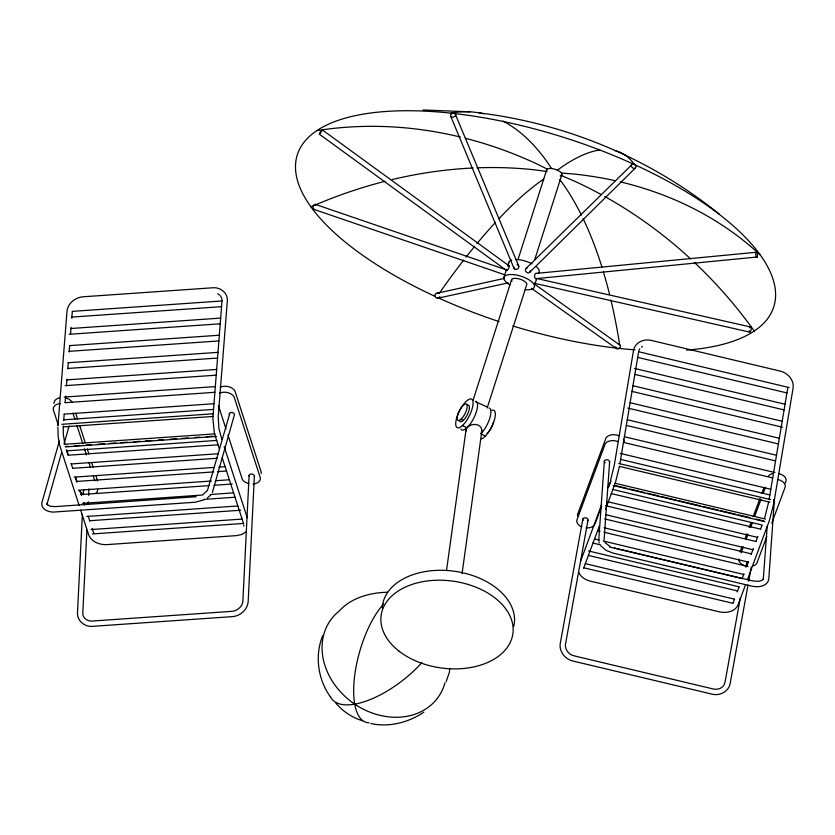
<?xml version="1.0" encoding="UTF-8"?>
<svg xmlns="http://www.w3.org/2000/svg" width="835" height="835" viewBox="0 0 835 835"><rect width="100%" height="100%" fill="white"/><g stroke="black" fill="none" stroke-linecap="round" stroke-linejoin="round"><path stroke-width="1.25" d="M57.876 427.196L58.158 436.538L59.64 445.107L79.106 505.321M82.383 514.214L77.488 612.66C76.872 620.749 84.846 627.21 92.622 626.344L232.297 616.637C240.25 616.126 247.671 609.571 248.172 601.451L254.393 476.138M83.343 494.79L83.604 489.613M86.913 530.194L82.811 612.775C82.216 617.618 87.205 621.553 92.341 621.031L231.733 611.356C237.401 611.084 242.818 606.085 242.87 601.033L249.101 475.533M88.197 504.392L88.322 501.814M88.646 495.364L88.959 488.903M63.283 425.892L63.303 434.252L64.806 443.844M598.747 540.068L604.342 461.442M604.07 540.057L609.644 461.734M767.188 526.363L763.284 579.25L763.545 578.728L761.896 580.419L758.577 581.306L753.233 581.014L614.424 547.979M774.327 500.927L768.743 579.396C767.261 586.598 758.107 587.496 752.147 586.222L613.078 553.114L606.116 550.348L600.783 545.829M57.98 425.537L66.998 311.288C67.781 303.251 75.463 297.302 83.229 296.78L212.57 287.793C220.064 286.875 228.143 292.981 227.339 300.913L218.227 416.686L218.916 428.616L221.797 439.241M63.7 420.704L64.212 414.223M65.13 402.564L65.641 396.082M66.466 385.707L66.977 379.226M67.792 368.851L68.303 362.369M69.128 352.005L69.639 345.523M70.557 333.854L71.069 327.372M71.789 318.302L72.301 311.82M222.026 300.663L212.862 418.21L214.303 432.843L219.438 449.157M449.721 668.605L449.376 672.311L446.172 681.631M446.537 570.326L466.16 428.908C469.52 423.011 481.513 422.364 481.889 430.724L462.047 573.728M506.636 270.008L506.699 270.498A2.641 0.929 -63.1 0 0 507.346 270.206A2.599 0.918 -63.1 0 0 508.765 268.16L509.152 266.96A2.735 0.96 -63.1 0 0 508.484 265.77L508.15 265.979M466.16 428.908L466.431 430.881M481.889 430.724L481.106 433.511A15.959 5.511 -63.3 0 0 489.801 418.189A15.959 5.511 -63.3 0 0 489.007 407.929M243.726 526.186L243.883 525.288M633.514 350.439L614.247 465.429L610.468 480.709M619.894 463.79L638.629 351.806M769.129 499.32L787.864 387.336M774.066 501.814L793.041 388.411C794.461 380.311 787.77 372.786 780.13 371.084L651.331 340.43C644.557 338.624 636.228 341.828 633.922 348.79M582.84 519.036L560.316 643.138C558.73 651.29 565.118 659.285 572.935 661.038L712.025 694.146C719.593 696.181 728.736 691.63 730.134 683.562L748.024 585.043M587.986 520.257L565.483 644.213C564.564 648.712 568.572 654.87 574.344 655.913L713.142 688.948C718.361 690.221 724.07 687.727 725.02 682.185L740.332 597.839M745.895 567.174L746.824 562.059M748.713 581.202L751.27 567.132M530.288 270.832L529.901 272.033A2.599 2.213 64.5 0 1 528.419 272.909A2.641 2.244 64.5 0 1 526.687 272.262L526.123 271.803A2.536 2.317 36.5 0 1 525.392 269.987L526.217 268.306L632.867 163.723A2.714 2.108 45.4 0 1 633.483 163.775M513.974 266.939L513.859 267.544A2.536 1.847 -45.3 0 0 514.464 268.933L514.955 269.162M619.393 466.661L615.489 482.317L605.605 509.131M768.638 502.179L764.536 518.389M773.784 503.401L769.4 520.497L747.409 579.72M536.456 279.527L536.613 278.483M59.327 441.151L42.074 501.971C39.976 509.527 49.641 512.878 55.58 511.928L195.244 502.232L204.074 499.81M61.55 452.695L47.063 504.037L47.031 503.453L47.313 504.872L47.094 504.33L50.069 506.219L55.246 506.626L196.152 496.721M64.024 443.98L68.971 426.528A2.839 1.868 7.9 0 0 69.086 426.069M212.393 492.441L234.343 415.047A2.839 1.868 7.9 0 0 233.748 413.221L232.589 412.615A2.588 1.701 7.9 0 0 230.001 412.803L207.487 490.354L203.249 494.299M493.579 422.26L490.896 428.679L488.318 432.206A9.258 3.194 -63.3 0 1 487.045 433.355M503.954 277.303L506.532 269.235M507.638 265.78L508.745 262.326M473.08 400.257L511.605 279.621M517.961 259.716L546.695 169.745M487.191 407.939L526.728 284.714A7.985 3.11 17.7 0 0 518.41 278.733A7.985 3.11 17.7 0 0 511.991 281.405M534.661 259.873L561.809 174.828M536.289 280.101L535.569 281.99M322.665 635.748C314.607 655.496 317.885 679.45 330.295 696.682M580.565 561.297L601.649 504.559M607.932 487.661L609.727 482.828M595.198 523.482L601.524 506.459M608.746 487.014L611.011 480.939M583.644 568.228L599.321 526.019M740.113 551.831L741.918 546.967M745.081 538.46L746.887 533.596M749.141 527.522L750.957 522.658M753.212 516.573L759.986 498.338M761.802 493.475L764.056 487.4M741.094 552.916L743.348 546.841M746.062 539.546L747.868 534.682M750.582 527.386L752.387 522.522M754.642 516.447L760.967 499.424M763.232 493.349L765.486 487.275M733.193 602.766L734.539 599.144M737.221 591.911L739.017 587.088M742.158 578.655L743.943 573.833M746.636 566.6L748.431 561.778M751.114 554.544L753.358 548.511M756.04 541.278L757.836 536.456M760.528 529.223L761.864 525.612M745.613 584.552L737.983 605.083C734.821 611.992 725.761 613.391 719.06 611.773L590.282 581.129C585.575 579.97 580.795 577.204 578.853 572.549M785.234 483.183L786.132 480.751A9.425 6.21 7.9 0 0 778.982 473.612M766.78 536.54L756.844 563.281A9.425 6.21 7.9 0 1 752.439 566.13M771.759 523.169L785.307 486.701A9.425 6.21 7.9 0 0 778.157 479.561M638.932 350.596L639.777 348.8M535.329 282.522L535.099 282.95A2.641 0.929 -63.1 0 1 534.744 283.201M757.366 256.992L535.653 278.681M68.971 426.528L68.24 427.269M210.754 495.04L207.33 498.004M529.505 272.481L635.372 168.023A2.547 1.983 45.4 0 0 635.863 165.946L635.195 164.787A2.714 2.108 45.4 0 0 634.099 163.973M246.262 531.728L241.774 534.473L236.441 535.621L107.12 544.597C99.939 545.036 91.318 542.03 88.646 534.765L80.692 510.227M557.415 170.173L563.03 166.134A417.688 113.957 -65.4 0 1 599.697 150.008M757.533 254.644L757.261 253.37A2.714 0.908 84.5 0 0 756.353 252.254L755.967 252.702A2.547 0.856 84.5 0 0 755.8 255.051L756.072 256.324A2.714 0.908 84.5 0 0 756.969 257.441M641.478 347.099L642.522 346.421M439.053 297.709L437.864 298.189A2.714 2.557 77.7 0 1 435.546 297.114L435.035 295.861A2.547 2.401 77.7 0 1 435.964 293.482L504.622 278.326M635.372 168.023L634.339 168.399A2.714 2.108 45.4 0 1 632.022 167.334L631.343 166.175A2.547 1.983 45.4 0 1 631.845 164.088M423.877 712.151C408.482 722.546 389.11 727.556 370.792 723.517M314.231 209.23L313.856 209.314A2.714 1.357 -71.1 0 1 312.958 208.072L313.073 206.809A2.547 1.273 -71.1 0 1 314.284 204.638L315.045 204.304A2.714 1.357 -71.1 0 1 315.849 205.034M437.864 298.189L508.275 282.867M535.966 273.41L756.353 252.254M387.576 592.245C369.978 592.62 351.284 597.63 339.156 611.074A66.403 54.285 35.9 0 0 354.718 704.155A66.403 25.833 -74.1 0 0 369.101 722.766M72.238 311.371L222.1 300.965M71.779 317.081L221.651 306.675M70.881 328.499L220.743 318.093M69.138 334.292L220.294 323.803M69.524 345.627L219.396 335.221M69.075 351.337L218.947 340.93M68.178 362.745L218.039 352.339M67.729 368.454L217.591 358.048M66.821 379.873L216.693 369.467M65.078 385.666L216.244 375.176M64.18 397.084L215.336 386.595M65.015 402.71L214.887 392.304M64.118 414.118L213.99 403.712M63.669 419.828L213.53 409.421M61.821 424.305L212.977 413.805M63.324 426.862L213.186 416.456M65.088 444.272L214.95 433.866M65.474 446.474L68.063 446.297M74.513 445.848L79.69 445.493M86.141 445.045L91.318 444.679M97.768 444.23L104.229 443.782M109.395 443.427L115.856 442.978M121.033 442.623L127.484 442.174M133.944 441.725L140.405 441.277M145.572 440.911L152.033 440.462M158.493 440.014L163.66 439.659M170.121 439.21L176.582 438.761M181.748 438.406L188.209 437.957M194.67 437.509L199.836 437.143M206.297 436.695L212.758 436.246M65.297 446.923L216.453 436.423M66.894 450.848L216.756 440.442M68.303 455.211L218.175 444.805M71.132 463.947L218.415 453.729M72.551 468.32L217.246 458.269M74.085 477.14L213.624 467.454M218.791 467.099L225.252 466.65M76.799 481.419L213.739 471.911M217.622 471.65L226.661 471.013M78.333 490.249L211.401 481.012M215.284 480.741L229.489 479.749M81.037 494.529L208.948 485.646M214.115 485.292L232.203 484.029M82.582 503.348L202.728 495.009M210.483 494.477L233.737 492.859M204.147 499.382L235.157 497.222M86.83 516.458L237.985 505.958M89.533 520.737L240.689 510.237M91.067 529.557L242.233 519.067M92.487 533.93L243.643 523.441M423.001 109.959L469.855 111.827M561.423 173.054L574.042 174.045A417.688 340.294 -35.7 0 1 615.27 180.715M547.082 171.519L534.682 169.839A417.688 340.294 -35.7 0 0 476.983 167.835M479.196 112.892C566.579 123.611 650.705 158.66 719.206 214.073M537.803 278.733L750.696 327.017M534.442 283.284L749.705 332.111M509.016 265.801L322.477 129.999L320.202 132.254L319.356 134.184L506.615 270.509M319.356 134.184L322.477 129.999M638.598 351.723L789.19 387.565M637.658 357.39L786.977 392.93M634.496 368.423L785.077 404.265M634.809 374.393L784.128 409.933M632.909 385.728L782.228 421.268M631.959 391.396L782.552 427.238M630.07 402.72L779.389 438.271M627.857 408.085L778.439 443.938M627.221 419.723L776.54 455.263M626.271 425.391L775.6 460.93M624.382 436.726L774.963 472.568M623.432 442.393L772.751 477.933M620.269 453.426L770.851 489.268M620.582 459.386L769.901 494.936M618.683 463.467L770.538 499.612M619.319 466.347L769.901 502.19M614.988 483.235L765.58 519.078M615.635 485.657L627.022 488.371M629.548 488.976L644.735 492.587M647.271 493.193L658.658 495.906M661.184 496.501L676.371 500.123M678.907 500.718L700.419 505.843M702.945 506.448L718.131 510.06M720.668 510.665L735.844 514.277M738.38 514.882L749.767 517.585M756.092 519.099L763.691 520.904M613.099 485.521L764.943 521.666M612.838 489.477L762.157 525.027M611.303 493.6L760.622 529.139M606.972 501.543L757.564 537.385M605.448 505.666L756.03 541.508M606.179 514.809L752.972 549.754M604.644 518.932L751.437 553.866M604.112 527.772L748.369 562.112M597.516 530.684L600.052 531.29M603.851 532.198L748.108 566.537M594.457 538.93L599.52 540.13M603.319 541.038L743.776 574.47M592.923 543.053L600.522 544.858M609.373 546.967L742.242 578.592M588.602 550.996L739.184 586.838M588.331 555.411L737.649 590.961M585.272 563.656L734.591 599.196M583.738 567.779L733.057 603.319M475.334 401.593L486.92 406.875M315.39 204.387L505.394 269.528M313.522 209.23L504.33 274.652M362.672 720.772C352.245 717.756 342.966 711.43 335.92 703.227M561.235 175.486L573.53 180.715A417.688 367.285 56.2 0 1 601.377 194.649M547.269 169.088L535.204 163.159A417.688 367.285 56.2 0 0 465.283 138.255M461.056 419.253L463.289 420.381M480.908 433.824L485.375 436.068M462.402 425.516L466.869 427.76M536.467 273.473L536.362 273.421A2.829 1.587 -88.9 0 0 535.214 273.89L534.577 275.602A2.536 1.419 -88.9 0 0 534.817 277.564L535.412 278.65A2.599 0.908 -81.4 0 0 535.913 278.535M609.988 546.403L604.957 542.531M217.747 293.847L219.793 295.141M535.11 284.537L620.342 345.429A2.547 2.244 -54.7 0 1 619.81 347.913L618.745 348.727A2.714 2.39 -54.7 0 1 616.345 348.466L531.425 288.325M773.513 499.601L774.222 500.447A2.839 1.868 7.9 0 1 773.575 502.179M605.156 462.767L604.446 461.922A2.839 1.868 7.9 0 1 605.083 460.189L606.262 459.782A2.588 1.701 7.9 0 1 608.84 460.398L609.54 461.254A2.839 1.868 7.9 0 1 609.31 462.621M616.345 348.466L615.666 347.464A2.547 2.244 -54.7 0 1 615.552 346.838M559.711 179.588L561.788 182.249A417.688 179.139 -83.9 0 1 581.4 215.096M220.628 295.966L222.026 299.421M551.549 168.534L546.946 161.625A417.688 179.139 -83.9 0 0 503.004 121.106M583.143 520.424L582.872 519.975A2.839 1.868 7.9 0 1 583.508 518.253L584.688 517.846A2.588 1.701 7.9 0 1 587.255 518.462L587.965 519.307A2.839 1.868 7.9 0 1 587.329 521.04M518.785 266.208L455.085 113.633A2.714 1.941 -22.6 0 0 452.695 113.372L451.484 113.998A2.547 1.827 -22.6 0 0 450.587 115.971L513.901 268.098M450.597 115.971L451.14 116.785A2.714 1.941 -22.6 0 0 453.53 117.046L454.741 116.42A2.547 1.827 -22.6 0 0 455.639 114.447M218.394 405.507L225.972 428.877M227.965 435.035L242.307 479.311A9.425 6.21 7.9 0 0 248.684 483.59M224.187 446.6L247.223 517.721M222.214 457.737L243.643 523.889M75.714 413.294L77.707 419.452M79.701 425.599L85.285 442.821M87.278 448.969L88.865 453.885M91.662 462.496L93.249 467.423M96.046 476.033L97.632 480.95M72.895 413.095L74.889 419.243M76.883 425.391L82.863 443.844M84.46 448.771L86.454 454.918M88.844 462.298L90.43 467.224M93.228 475.835L94.814 480.751M66.758 450.002L68.345 454.898M71.132 463.467L72.718 468.372M75.494 476.942L77.081 481.837M79.857 490.416L81.444 495.312M83.824 502.66L84.617 505.112M88.186 516.134L89.773 521.03M92.153 528.378L93.739 533.273M58.398 425.422L53.221 409.432A9.425 6.21 7.9 0 1 60.548 403.503M66.372 450.023L67.969 454.939M75.536 478.319L76.726 482.004M749.162 331.401L749.465 332.038A2.714 0.96 -77.2 0 0 750.529 331.338L750.999 330.18A2.547 0.898 -77.2 0 0 751.239 327.738L750.936 327.09A2.714 0.96 -77.2 0 0 749.872 327.79M598.893 541.758L599.196 542.969M421.863 662.552A66.403 28.453 -37.4 0 1 354.718 704.155A66.403 28.453 -37.4 0 1 330.42 696.599M445.003 682.686A66.403 54.285 35.9 0 1 354.718 704.155A66.403 25.833 -74.1 0 1 383.557 604.091M229.228 414.473A2.839 1.868 7.9 0 1 229.281 413.534M249.164 476.013A2.839 1.868 7.9 0 1 249.216 475.073L249.947 474.343A2.588 1.701 7.9 0 1 252.525 474.165L253.694 474.771A2.839 1.868 7.9 0 1 254.278 476.597M253.068 483.987A9.425 6.21 7.9 0 0 260.395 478.058L234.092 396.875A9.425 6.21 7.9 0 0 219.386 393.181M261.104 473.57A9.425 6.21 7.9 0 0 261.219 472.109L234.917 390.926A9.425 6.21 7.9 0 0 220.221 387.231M97.611 489.362A9.425 6.21 7.9 0 1 95.743 493.37M83.834 494.195A9.425 6.21 7.9 0 1 79.523 490.615M54.045 403.482A9.425 6.21 7.9 0 1 59.285 397.877M65.756 397.951A9.425 6.21 7.9 0 1 72.134 402.23M509.903 284.871A15.959 6.231 17.7 0 1 508.745 274.632A15.959 6.231 17.7 0 1 532.041 282.084A15.959 6.231 17.7 0 1 525.111 289.735M536.049 266.428A15.959 6.231 17.7 0 1 538.137 273.421M508.765 264.027A15.959 6.231 17.7 0 1 511.74 260.009M515.633 259.518A15.959 6.231 17.7 0 1 532.114 263.87M316.851 130.636A417.688 367.285 56.2 0 1 460.283 137.013M618.526 343.957A2.714 2.39 -54.7 0 1 619.653 344.417M526.217 268.306A2.839 2.588 36.5 0 1 527.417 267.764M475.668 401.228A15.959 5.511 -63.3 0 1 476.461 411.488A15.959 5.511 -63.3 0 1 467.871 426.852L465.669 428.835A15.959 5.511 -63.3 0 1 460.878 429.159M517.032 264.674A2.735 2.328 -28.9 0 1 518.859 266.803L518.472 268.014A2.599 2.213 -28.9 0 1 516.207 269.371M516.082 269.475A2.735 2.328 -28.9 0 1 514.788 269.267M749.256 331.338A2.547 0.898 -77.2 0 1 749.204 330.817M757.46 254.539A2.547 0.856 84.5 0 1 757.293 256.888M450.869 113.132A417.688 179.139 -83.9 0 1 483.82 113.852M437.154 293.002A2.714 2.557 77.7 0 1 439.012 293.576M439.836 296.665A2.547 2.401 77.7 0 1 439.513 297.239M310.954 206.829A417.688 340.294 -35.7 0 1 384.893 181.341M392.158 179.556A417.688 340.294 -35.7 0 1 473.163 167.992M382.253 608.078A66.518 43.817 7.9 0 1 454.334 571.223A66.518 43.817 7.9 0 1 513.817 626.24M604.665 196.465A417.688 367.285 56.2 0 1 690.576 258.85M694.323 262.347A417.688 367.285 56.2 0 1 754.255 331.025M614.717 150.488A417.688 113.957 -65.4 0 1 634.496 164.578M435.421 296.529A250.051 97.591 17.7 0 1 335.263 121.409A250.051 97.591 17.7 0 1 696.912 198.573A250.051 97.591 17.7 0 1 686.537 350.105M635.028 349.865A250.051 97.591 17.7 0 1 512.732 325.942M499.048 321.579A250.051 97.591 17.7 0 1 437.749 297.594M439.45 293.012A417.688 113.957 -65.4 0 1 463.769 260.029M466.003 257.159A417.688 113.957 -65.4 0 1 474.635 246.429M477.015 243.538A417.688 113.957 -65.4 0 1 495.541 222.34M498.871 218.77A417.688 113.957 -65.4 0 1 543.762 179.045M546.622 170.58A7.985 3.11 17.7 0 1 556.475 169.776A7.985 3.11 17.7 0 1 560.181 175.924M583.101 218.582A417.688 179.139 -83.9 0 1 601.91 267.012M603.434 271.991A417.688 179.139 -83.9 0 1 609.435 293.899M610.938 300.089A417.688 179.139 -83.9 0 1 619.653 344.709M467.402 405.1A9.258 3.194 -63.3 0 1 469.082 409.954A9.258 3.194 -63.3 0 1 463.822 419.89L462.548 421.049A9.258 3.194 -63.3 0 1 459.407 420.182M491.836 410.277A15.959 5.511 -63.3 0 1 494.748 418.659A15.959 5.511 -63.3 0 1 485.667 435.807L483.465 437.78A15.959 5.511 -63.3 0 1 481.482 438.866M620.301 181.873A417.688 340.294 -35.7 0 1 760.163 254.832M745.979 566.13A9.425 6.21 7.9 0 1 738.829 559.001M594.739 524.704A9.425 6.21 7.9 0 1 586.076 527.897M581.807 526.875A9.425 6.21 7.9 0 1 576.734 520.414L605.198 443.823A9.425 6.21 7.9 0 1 618.13 441.642M768.127 476.461A9.425 6.21 7.9 0 1 772.532 473.612M618.954 435.693A9.425 6.21 7.9 0 0 606.022 437.874L577.559 514.464A9.425 6.21 7.9 0 0 577.632 515.936M623.359 439.22A9.425 6.21 7.9 0 1 624.027 442.164M461.588 418.773L460.315 419.921A9.258 3.194 -63.3 0 1 457.476 415.694A9.258 3.194 -63.3 0 1 464.02 404.599L465.168 403.973A9.258 3.194 -63.3 0 1 466.848 408.837A9.258 3.194 -63.3 0 1 461.588 418.773M463.404 424.618L461.202 426.601A15.959 5.511 -63.3 0 1 456.307 419.306A15.959 5.511 -63.3 0 1 467.59 400.174L469.573 399.088A15.959 5.511 -63.3 0 1 472.485 407.47A15.959 5.511 -63.3 0 1 463.404 424.618M398.754 650.924A66.518 43.817 7.9 0 0 510.331 642.24A66.518 43.817 7.9 0 0 431.935 580.482A66.518 43.817 7.9 0 0 398.754 650.924"/></g></svg>
